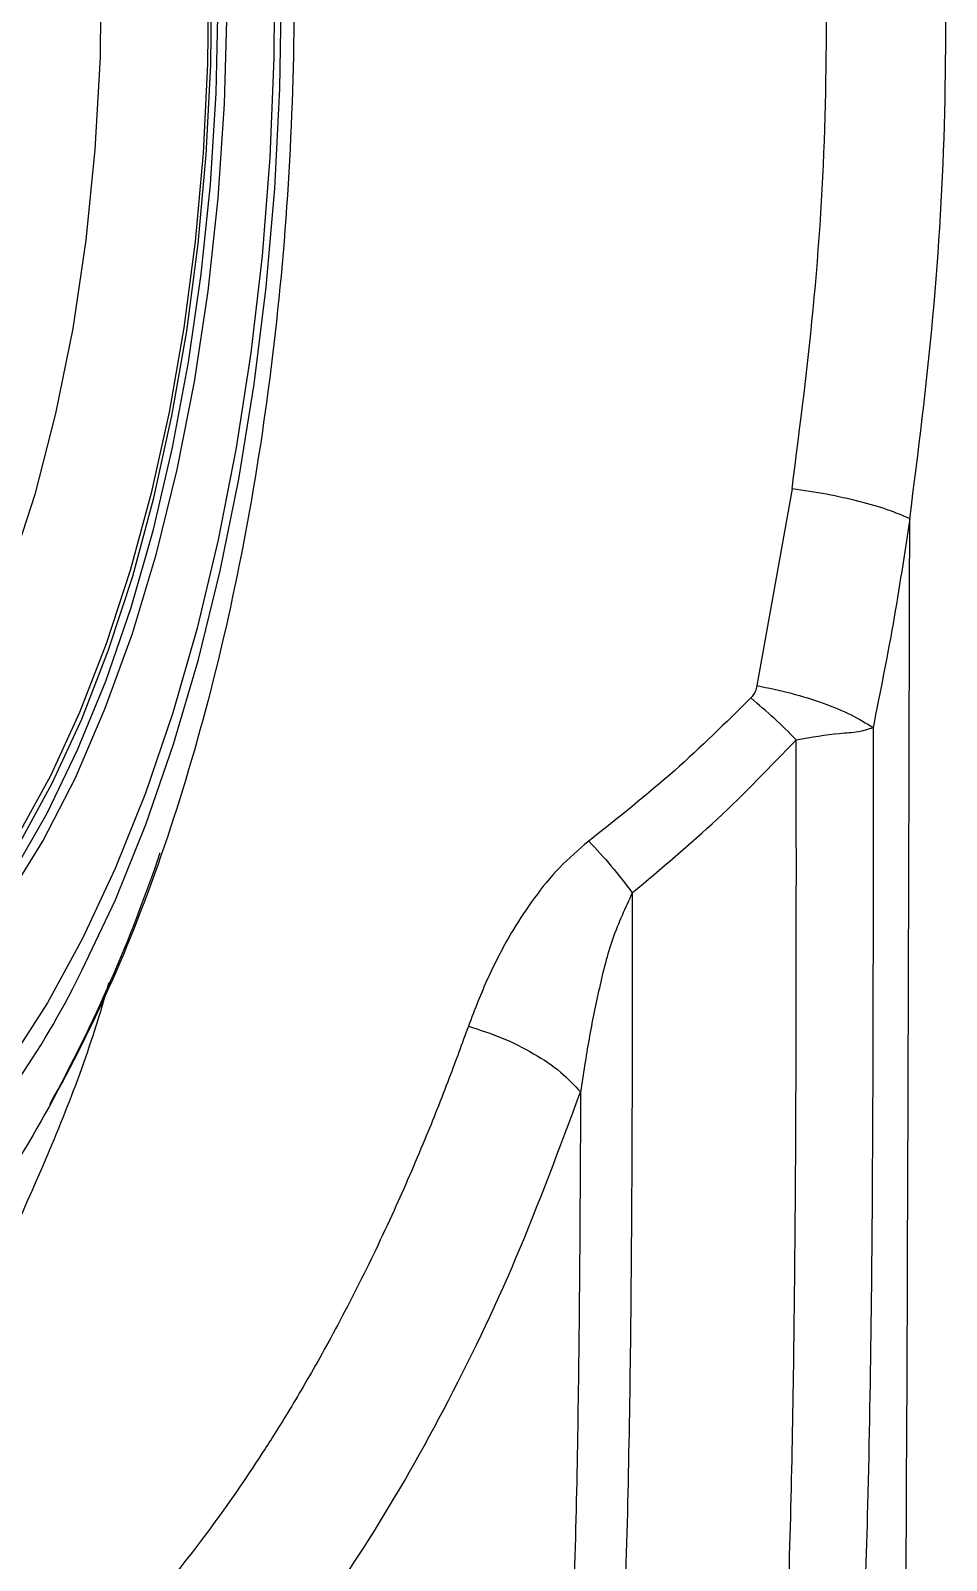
# Model space of a CAD drawing. Extents: x 400 to 501, y 484 to 634.
# Drawn here: x 414.768 to 416.428, y 548.428 to 551.202 of the extents above; entities that cross this region are included whole.
import ezdxf

# ---------------------------------------------------------------- set-up
doc = ezdxf.new("R2010")
doc.units = 0
doc.header["$MEASUREMENT"] = 0
doc.layers.add('1', color=4, linetype='Continuous')
doc.layers.add('DIM', color=3, linetype='Continuous')
doc.layers.add('GEOMETRY', color=3, linetype='Continuous', lineweight=25)

# ---------------------------------------------------------------- blocks, each defined once
blk = doc.blocks.new('2026 GRANDEE')
at = {"layer": '1', "color": 3, "linetype": 'Continuous', "lineweight": 25}
blk.add_line((-34.2762, -46.4691), (-34.3399, -46.8258), dxfattribs=at)
at = {"layer": '1', "color": 3, "linetype": 'Continuous', "lineweight": 25, "flags": 128}
for points in [[(-35.2147, -45.506), (-35.2157, -45.6874), (-35.2232, -45.868), (-35.2371, -46.0468), (-35.2574, -46.2227), (-35.284, -46.3945), (-35.3166, -46.5613), (-35.3551, -46.722), (-35.3992, -46.8756), (-35.4487, -47.0211), (-35.5033, -47.1578), (-35.5626, -47.2847), (-35.6263, -47.401), (-35.694, -47.5061), (-35.7652, -47.5993), (-35.8395, -47.68)], [(-35.3342, -45.5351), (-35.3361, -45.6983), (-35.3442, -45.8605), (-35.3587, -46.0206), (-35.3793, -46.1774), (-35.4059, -46.3299), (-35.4383, -46.4769), (-35.4763, -46.6174), (-35.5197, -46.7503), (-35.568, -46.8747), (-35.621, -46.9897), (-35.6783, -47.0944), (-35.7394, -47.1882), (-35.8039, -47.2703), (-35.8714, -47.3401), (-35.9414, -47.3972), (-36.0133, -47.4411), (-36.0867, -47.4716), (-36.161, -47.4883)], [(-36.0422, -47.4722), (-36.0136, -47.4587), (-35.941, -47.4143), (-35.8704, -47.3567), (-35.8023, -47.2862), (-35.7371, -47.2033), (-35.6754, -47.1087), (-35.6176, -47.0029), (-35.5641, -46.8869), (-35.5153, -46.7613), (-35.4716, -46.6272), (-35.4332, -46.4854), (-35.4005, -46.337), (-35.3736, -46.1831), (-35.3528, -46.0248), (-35.3383, -45.8632), (-35.33, -45.6995), (-35.3282, -45.5348)], [(-35.5743, -47.3633), (-35.5631, -47.3415), (-35.5032, -47.2144), (-35.448, -47.0777), (-35.3977, -46.9322), (-35.3527, -46.7786), (-35.3131, -46.618), (-35.2793, -46.4513), (-35.2514, -46.2794), (-35.2296, -46.1034), (-35.214, -45.9242), (-35.2048, -45.743), (-35.2019, -45.5607), (-35.2054, -45.3785), (-35.2153, -45.1974), (-35.2314, -45.0185), (-35.2538, -44.8428), (-35.2823, -44.6713), (-35.3167, -44.5051), (-35.3567, -44.3452), (-35.4023, -44.1924), (-35.4531, -44.0476), (-35.5088, -43.9118), (-35.5645, -43.7945)], [(-35.6869, -47.1616), (-35.6271, -47.0575), (-35.5716, -46.9426), (-35.5207, -46.818), (-35.4748, -46.6843), (-35.4343, -46.5427), (-35.3994, -46.394), (-35.3704, -46.2395), (-35.3475, -46.0801), (-35.3309, -45.9171), (-35.3206, -45.7515), (-35.3167, -45.5847)], [(-35.8368, -47.3804), (-35.766, -47.3027), (-35.6985, -47.2117), (-35.6349, -47.1083), (-35.5757, -46.9931), (-35.5214, -46.8671), (-35.4722, -46.7312), (-35.4287, -46.5865), (-35.3911, -46.4341), (-35.3597, -46.275), (-35.3348, -46.1106), (-35.3165, -45.9421), (-35.305, -45.7707), (-35.3004, -45.5978), (-35.3028, -45.4247), (-35.312, -45.2527), (-35.328, -45.0831), (-35.3508, -44.9172), (-35.3801, -44.7562)], [(-35.5295, -45.5181), (-35.531, -45.6864), (-35.5401, -45.8537), (-35.5566, -46.0181), (-35.5805, -46.1782), (-35.6116, -46.3324), (-35.6494, -46.4792), (-35.6936, -46.6171), (-35.7438, -46.7448), (-35.7996, -46.861), (-35.8039, -46.8692)]]:
    blk.add_lwpolyline(points, dxfattribs=at)
at = {"layer": '1', "color": 3, "linetype": 'Continuous', "lineweight": 25}
for centre, radius, start, end in [((-38.0853, -46.2334), 2.81, 331.236, 341.4201), ((-36.9452, -46.6737), 1.5345, 315.9967, 333.297)]:
    blk.add_arc(centre, radius, start, end, dxfattribs=at)
for points, knots in [([(-34.6599, -43.6105), (-34.6992, -43.5052), (-34.7781, -43.2938), (-34.9167, -43.0094), (-35.068, -42.7523), (-35.2315, -42.5282), (-35.4042, -42.3399), (-35.5835, -42.1902), (-35.7669, -42.0814), (-35.9515, -42.0152), (-36.135, -41.9925), (-36.3149, -42.0135), (-36.4889, -42.0779), (-36.6552, -42.1845), (-36.8121, -42.3315), (-36.9582, -42.5168), (-37.0922, -42.7376), (-37.2132, -42.991), (-37.3205, -43.2734), (-37.4134, -43.5815), (-37.4916, -43.9114), (-37.5546, -44.2594), (-37.6023, -44.6216), (-37.6342, -44.994), (-37.6517, -45.3728), (-37.6501, -45.6264), (-37.6494, -45.7532)], [0, 0, 0, 0, 0.04127, 0.082813, 0.124624, 0.166686, 0.208966, 0.25142, 0.293994, 0.336635, 0.379292, 0.421908, 0.464429, 0.506812, 0.549021, 0.591029, 0.632813, 0.674362, 0.715676, 0.756763, 0.797639, 0.838331, 0.878874, 0.919305, 0.959666, 1, 1, 1, 1]), ([(-35.2832, -44.5098), (-35.2638, -44.6145), (-35.225, -44.824), (-35.1913, -45.1558), (-35.1763, -45.4933), (-35.182, -45.8325), (-35.2078, -46.1671), (-35.2534, -46.4915), (-35.318, -46.8002), (-35.4005, -47.0875), (-35.4992, -47.35), (-35.6139, -47.5775), (-35.6967, -47.719), (-35.7431, -47.7727), (-35.7439, -47.7736)], [0, 0, 0, 0, 0.0907626, 0.1815252, 0.2722878, 0.3630504, 0.453813, 0.5445757, 0.6353383, 0.7261008, 0.8168633, 0.9076263, 0.9983888, 1, 1, 1, 1]), ([(-34.0628, -46.5232), (-34.0474, -46.4017), (-34.0168, -46.1591), (-33.9953, -45.7867), (-33.9976, -45.5381), (-33.9987, -45.4138)], [0, 0, 0, 0, 0.334138, 0.667247, 1, 1, 1, 1]), ([(-34.2762, -46.4691), (-34.2615, -46.3539), (-34.2321, -46.1245), (-34.2117, -45.7735), (-34.2139, -45.54), (-34.215, -45.4238)], [0, 0, 0, 0, 0.336398, 0.66977, 1, 1, 1, 1]), ([(-37.6494, -45.7532), (-37.6458, -45.8751), (-37.6386, -46.119), (-37.6094, -46.479), (-37.5669, -46.8305), (-37.5098, -47.1695), (-37.4387, -47.4928), (-37.3537, -47.7968), (-37.2553, -48.0783), (-37.1439, -48.3339), (-37.0201, -48.5606), (-36.8847, -48.7555), (-36.7386, -48.9162), (-36.5831, -49.0403), (-36.4195, -49.126), (-36.2495, -49.1721), (-36.0748, -49.1778), (-35.8974, -49.1428), (-35.7196, -49.0677), (-35.5436, -48.9533), (-35.3719, -48.8015), (-35.2069, -48.6141), (-35.0508, -48.3941), (-34.9061, -48.1437), (-34.7734, -47.8682), (-34.6976, -47.6644), (-34.6598, -47.5628)], [0, 0, 0, 0, 0.0403038, 0.08067, 0.1211384, 0.1617444, 0.202519, 0.2434875, 0.2846688, 0.3260737, 0.3677052, 0.4095572, 0.4516156, 0.4938581, 0.5362541, 0.5787632, 0.6213429, 0.6639481, 0.7065283, 0.7490269, 0.7913932, 0.8335837, 0.875563, 0.9173018, 0.9587825, 1, 1, 1, 1]), ([(-34.0628, -46.5232), (-34.0756, -46.5177), (-34.1012, -46.5068), (-34.154, -46.4917), (-34.2132, -46.4784), (-34.2552, -46.4722), (-34.2762, -46.4691)], [0, 0, 0, 0, 0.2500034, 0.5000046, 0.7500052, 1, 1, 1, 1]), ([(-34.0628, -46.5232), (-34.0725, -46.587), (-34.0919, -46.7149), (-34.1169, -46.8394), (-34.1294, -46.9018)], [0, 0, 0, 0, 0.498528, 1, 1, 1, 1]), ([(-34.3399, -46.8258), (-34.3407, -46.8296), (-34.3424, -46.838), (-34.3479, -46.8447), (-34.351, -46.8484)], [0, 0, 0, 0, 0.451892, 1, 1, 1, 1]), ([(-34.3399, -46.8258), (-34.319, -46.8302), (-34.2773, -46.8389), (-34.2187, -46.8575), (-34.1667, -46.8788), (-34.1418, -46.8942), (-34.1294, -46.9018)], [0, 0, 0, 0, 0.2499951, 0.5000021, 0.7500032, 1, 1, 1, 1]), ([(-34.351, -46.8484), (-34.3963, -46.893), (-34.4898, -46.9852), (-34.5922, -47.0662), (-34.6449, -47.1079)], [0, 0, 0, 0, 0.484788, 1, 1, 1, 1]), ([(-34.2686, -46.9242), (-34.2819, -46.911), (-34.3083, -46.8847), (-34.3368, -46.8605), (-34.351, -46.8484)], [0, 0, 0, 0, 0.499992, 1, 1, 1, 1]), ([(-34.1294, -46.9018), (-34.1293, -47.1364), (-34.1292, -47.6068), (-34.1343, -48.1702), (-34.1477, -48.591), (-34.1627, -48.8685), (-34.1875, -49.1429), (-34.2226, -49.3714), (-34.2655, -49.5508), (-34.3089, -49.6846), (-34.3615, -49.8064), (-34.4292, -49.9265), (-34.5125, -50.0392), (-34.6099, -50.1422), (-34.7443, -50.2596), (-34.9169, -50.3804), (-35.1244, -50.5036), (-35.4257, -50.6654), (-35.8101, -50.8534), (-36.2509, -51.0686), (-36.6525, -51.2724), (-37.0255, -51.4674), (-37.2512, -51.5882), (-37.3638, -51.6485)], [0, 0, 0, 0, 0.069274, 0.138937, 0.16648, 0.194042, 0.221598, 0.249106, 0.264691, 0.280258, 0.295867, 0.311516, 0.332435, 0.353342, 0.374206, 0.41587, 0.457571, 0.499236, 0.599217, 0.699147, 0.799263, 0.899828, 1, 1, 1, 1]), ([(-34.2686, -46.9242), (-34.2414, -46.9195), (-34.2003, -46.9123), (-34.1554, -46.9106), (-34.138, -46.9047), (-34.1294, -46.9018)], [0, 0, 0, 0, 0.499074, 0.754036, 1, 1, 1, 1]), ([(-37.4081, -51.5469), (-37.2988, -51.4873), (-37.0834, -51.3697), (-36.7238, -51.179), (-36.3373, -50.9803), (-35.9103, -50.7685), (-35.5385, -50.5842), (-35.2463, -50.4267), (-35.0427, -50.3066), (-34.8717, -50.1895), (-34.7376, -50.0761), (-34.6411, -49.978), (-34.5585, -49.871), (-34.4914, -49.7558), (-34.44, -49.639), (-34.3983, -49.5112), (-34.3567, -49.3363), (-34.3228, -49.1099), (-34.2992, -48.8363), (-34.2851, -48.5596), (-34.2769, -48.2827), (-34.2708, -47.9195), (-34.2683, -47.467), (-34.2685, -47.1061), (-34.2686, -46.9242)], [0, 0, 0, 0, 0.100925, 0.1989, 0.299703, 0.39999, 0.500356, 0.542302, 0.584086, 0.627127, 0.648553, 0.6693, 0.690347, 0.706185, 0.721477, 0.736583, 0.75189, 0.779801, 0.807761, 0.835774, 0.863739, 0.8914, 0.945259, 1, 1, 1, 1]), ([(-34.5659, -47.2017), (-34.5138, -47.158), (-34.41, -47.0712), (-34.3156, -46.973), (-34.2686, -46.9242)], [0, 0, 0, 0, 0.502782, 1, 1, 1, 1]), ([(-34.6449, -47.1079), (-34.6631, -47.1235), (-34.6999, -47.155), (-34.7441, -47.2103), (-34.7879, -47.2765), (-34.829, -47.3545), (-34.8517, -47.4138), (-34.8632, -47.4436)], [0, 0, 0, 0, 0.1697577, 0.3417383, 0.5109163, 0.7541716, 1, 1, 1, 1]), ([(-34.6449, -47.1079), (-34.6311, -47.1227), (-34.6035, -47.1523), (-34.5784, -47.1853), (-34.5659, -47.2017)], [0, 0, 0, 0, 0.4999921, 1, 1, 1, 1]), ([(-34.5659, -47.2017), (-34.566, -47.395), (-34.5663, -47.7822), (-34.5719, -48.2673), (-34.585, -48.656), (-34.6007, -48.9152), (-34.6232, -49.1384), (-34.6512, -49.3236), (-34.6882, -49.4832), (-34.733, -49.6152), (-34.7827, -49.7228), (-34.8407, -49.8177), (-34.9251, -49.9269), (-35.0388, -50.0387), (-35.1788, -50.1486), (-35.3191, -50.2437), (-35.4563, -50.3283), (-35.591, -50.4063), (-35.7969, -50.5204), (-36.0689, -50.6635), (-36.3923, -50.8314), (-36.6969, -50.9918), (-36.978, -51.1443), (-37.2426, -51.2925), (-37.4012, -51.3853), (-37.4819, -51.4326)], [0, 0, 0, 0, 0.061765, 0.123699, 0.155113, 0.186498, 0.207395, 0.228241, 0.248655, 0.263805, 0.279295, 0.295372, 0.311438, 0.343139, 0.375824, 0.408048, 0.439358, 0.470551, 0.502003, 0.584949, 0.668758, 0.751121, 0.834736, 0.915989, 1, 1, 1, 1]), ([(-34.5659, -47.2017), (-34.5786, -47.229), (-34.6044, -47.2846), (-34.6264, -47.3748), (-34.6454, -47.4678), (-34.6549, -47.5308), (-34.6597, -47.5628)], [0, 0, 0, 0, 0.239367, 0.487364, 0.739498, 1, 1, 1, 1]), ([(-36.6342, -48.7246), (-36.5716, -48.7132), (-36.4465, -48.6904), (-36.2634, -48.5887), (-36.0877, -48.4395), (-35.9227, -48.2402), (-35.7703, -47.9967), (-35.6362, -47.7087), (-35.5508, -47.4949), (-35.5168, -47.3711), (-35.5151, -47.3648)], [0, 0, 0, 0, 0.141767, 0.283536, 0.425303, 0.567071, 0.708839, 0.850606, 0.992374, 1, 1, 1, 1]), ([(-34.8632, -47.4436), (-34.8746, -47.475), (-34.9, -47.5449), (-34.9447, -47.6569), (-35.0001, -47.7849), (-35.0534, -47.8958), (-35.0989, -47.9835), (-35.1315, -48.0432), (-35.1617, -48.096), (-35.1893, -48.1424), (-35.2142, -48.1827), (-35.2604, -48.2549), (-35.3279, -48.3525), (-35.4199, -48.4695), (-35.513, -48.5734), (-35.6081, -48.6654), (-35.728, -48.7645), (-35.8716, -48.8569), (-36.0399, -48.9275), (-36.1928, -48.9576), (-36.3305, -48.9578), (-36.4514, -48.9356), (-36.5487, -48.9038), (-36.6036, -48.8721), (-36.621, -48.862)], [0, 0, 0, 0, 0.0272802, 0.0609144, 0.1008855, 0.1465574, 0.1692697, 0.1900861, 0.2090091, 0.2260416, 0.2411867, 0.2544464, 0.3092646, 0.3598284, 0.4105952, 0.4631445, 0.5135748, 0.601395, 0.6880491, 0.7752223, 0.8402561, 0.9060975, 0.9703024, 1, 1, 1, 1]), ([(-34.8632, -47.4436), (-34.8424, -47.4503), (-34.8008, -47.4635), (-34.7435, -47.4927), (-34.6937, -47.5262), (-34.6711, -47.5506), (-34.6597, -47.5628)], [0, 0, 0, 0, 0.250003, 0.500002, 0.749996, 1, 1, 1, 1]), ([(-34.6597, -47.5628), (-34.6606, -47.7428), (-34.6623, -48.1019), (-34.672, -48.5285), (-34.689, -48.8415), (-34.7057, -49.0438), (-34.731, -49.2427), (-34.7653, -49.4118), (-34.8068, -49.5468), (-34.8555, -49.6617), (-34.9191, -49.769), (-34.996, -49.8656), (-35.0902, -49.9611), (-35.2009, -50.0533), (-35.3683, -50.1732), (-35.5767, -50.3012), (-35.9022, -50.4836), (-36.2904, -50.6872), (-36.7193, -50.9136), (-37.112, -51.1288), (-37.3395, -51.2621), (-37.4531, -51.3287)], [0, 0, 0, 0, 0.061956, 0.123624, 0.147066, 0.1707, 0.194523, 0.218131, 0.233754, 0.249323, 0.270069, 0.290895, 0.31173, 0.342914, 0.374131, 0.436619, 0.499075, 0.624199, 0.749387, 0.874732, 1, 1, 1, 1])]:
    blk.add_open_spline(points, degree=3, knots=knots, dxfattribs=at)
at = {"layer": 'GEOMETRY', "ltscale": 16}
blk.add_open_spline([(-34.1306, -55.7027), (-34.1262, -55.1961), (-34.1175, -54.1824), (-34.1024, -52.6553), (-34.0881, -51.1252), (-34.076, -49.5931), (-34.0668, -48.0591), (-34.0641, -47.0353), (-34.0628, -46.5233)], degree=3, knots=[0, 0, 0, 0, 0.166839, 0.333791, 0.500533, 0.667025, 0.833479, 1, 1, 1, 1], dxfattribs=at)

msp = doc.modelspace()

# ---------------------------------------------------------------- block references
at = {"layer": 'DIM'}
msp.add_blockref('2026 GRANDEE', (450.4248, 596.8403), dxfattribs=at)

doc.saveas('drawing.dxf')
